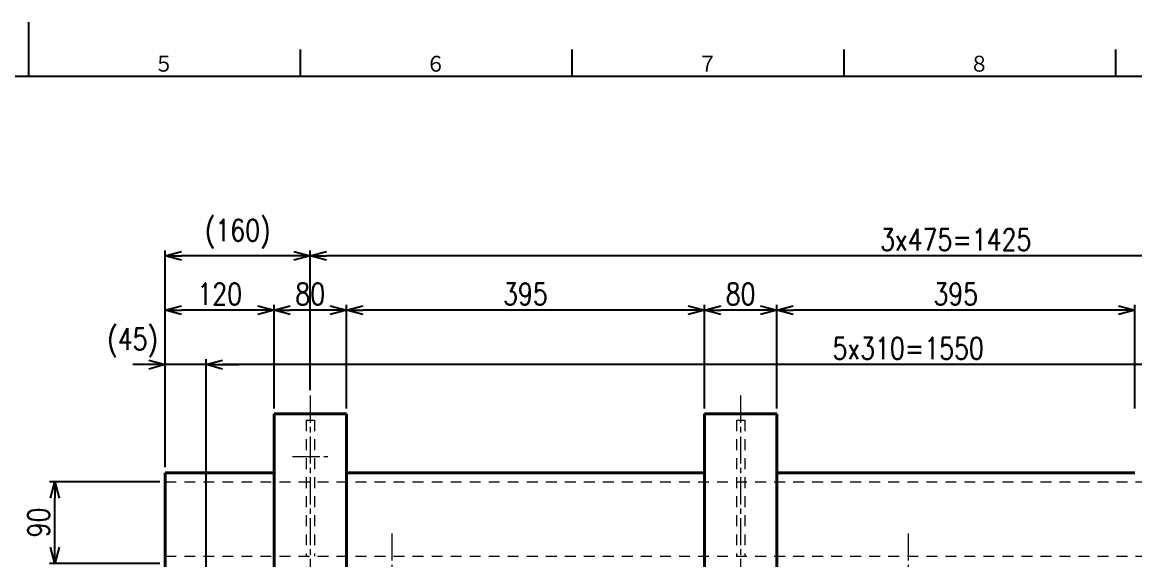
# Model space of a CAD drawing. Header units: millimetres. Extents: x 0 to 5046, y 0 to 3564.
# Drawn here: x 1253 to 2481, y 2941 to 3534 of the extents above; entities that cross this region are included whole.
import ezdxf
from ezdxf.enums import TextEntityAlignment as Align

# ---------------------------------------------------------------- set-up
doc = ezdxf.new("R2010")
doc.units = ezdxf.units.MM
doc.header["$LTSCALE"] = 6
doc.linetypes.add('GEN7A', pattern=[7.5, 5, -0.75, 1, -0.75])
doc.linetypes.add('HIDDEN2', pattern=[3.5, 2, -1.5])
doc.layers.get('0').update_dxf_attribs({"lineweight": 20})
doc.layers.get('DEFPOINTS').update_dxf_attribs({"color": 253})
for name, color, linetype, lineweight in [('2', 5, 'Continuous', 40), ('3A', 6, 'HIDDEN2', 20), ('5', 3, 'Continuous', 13), ('7A', 4, 'GEN7A', 13)]:
    doc.layers.add(name, color=color, linetype=linetype, lineweight=lineweight)
doc.layers.add('RAHM2', color=1, linetype='Continuous')
doc.styles.add('DIMENSION', font='romans.shx', dxfattribs={"width": 0.8, "bigfont": 'extfont2.shx'})
doc.styles.get("Standard").update_dxf_attribs({"font": 'romans.shx', "width": 0.8, "bigfont": 'extfont2.shx'})
doc.dimstyles.new('GEN-ISO$0', dxfattribs={"dimscale": 6, "dimtxt": 4, "dimasz": 3, "dimexe": 1, "dimexo": 1, "dimgap": 1, "dimtad": 3, "dimrnd": 0.01, "dimdsep": 46, "dimtxsty": 'Standard', "dimblk": 'OPEN30', "dimcen": 0, "dimclrt": 7, "dimazin": 2, "dimtp": 0.1, "dimtm": 0.1, "dimtfac": 0.6, "dimtmove": 2, "dimatfit": 3, "dimldrblk": 'OPEN30', "dimfxl": 1, "dimarcsym": 0})

# ---------------------------------------------------------------- blocks, each defined once
blk = doc.blocks.new('1A1ブヒン')
at = {"layer": 'RAHM2', "color": 5, "linetype": 'Continuous'}
for p, q in [((210, 589), (210, 579)), ((260, 584), (260, 579)), ((310, 584), (310, 579)), ((360, 584), (360, 579)), ((410, 584), (410, 579)), ((826, 579), (25, 579))]:
    blk.add_line(p, q, dxfattribs=at)
for s, p in [('５', (233.1, 579.6)), ('６', (283.1, 579.6)), ('７', (333.1, 579.6)), ('８', (383.1, 579.6))]:
    blk.add_text(s, height=3.31, dxfattribs=at).set_placement(p)
at = {"layer": 'RAHM2', "color": 5, "linetype": 'Continuous', "width": 0.7}
for tag, p in [('HEADER3', (35, 566.01)), ('HEADER4', (54.75, 566)), ('HEADER15', (74.49, 566)), ('HEADER16', (94.43, 566))]:
    blk.add_attdef(tag, text='', height=6, dxfattribs=at).set_placement(p, align=Align.MIDDLE)
at = {"layer": 'RAHM2', "color": 7, "linetype": 'Continuous'}
blk.add_attdef('HEADER5', text='', height=2.5, dxfattribs=at).set_placement((63.69, 559.1), align=Align.BOTTOM_RIGHT)
for tag, height, width, p in [('HEADER25', 3.2, 0.63, (772.91, 86.65)), ('HEADER23', 3.33, 0.8, (797.4, 86.46)), ('HEADER24', 3.5, 0.8, (818.57, 86.49)), ('HEADER22', 3.2, 0.63, (772.91, 79.65)), ('HEADER20', 3.33, 0.8, (797.4, 79.46)), ('HEADER21', 3.5, 0.8, (818.57, 79.49)), ('HEADER19', 3.2, 0.63, (772.91, 72.65)), ('HEADER17', 3.33, 0.8, (797.4, 72.46)), ('HEADER18', 3.5, 0.8, (818.57, 72.49)), ('HEADER11', 3.2, 0.63, (772.91, 65.65)), ('HEADER9', 3.33, 0.8, (797.4, 65.46)), ('HEADER10', 3.5, 0.8, (818.57, 65.49)), ('HEADER7', 3.31, 0.8, (590.63, 48.21)), ('HEADER1', 5, 0.9, (775.12, 45.15)), ('GEN-TITLE-SCA', 4, 0.85, (677.79, 40.85)), ('HEADER2', 6, 0.9, (774.89, 36.68)), ('HEADER14', 3.31, 0.8, (590.63, 36.29))]:
    blk.add_attdef(tag, text='', height=height, dxfattribs=dict(at, width=width)).set_placement(p, align=Align.MIDDLE)
for tag, p in [('HEADER27', (648.45, 41.09)), ('HEADER26', (663.07, 41.09))]:
    blk.add_attdef(tag, text='', height=4, dxfattribs=at).set_placement(p, align=Align.MIDDLE)
at = {"layer": 'RAHM2', "color": 7, "linetype": 'Continuous', "width": 0.7}
blk.add_attdef('GEN-TITLE-DAT', text='', height=3.5, dxfattribs=at).set_placement((700.02, 39.1), align=Align.CENTER)
at = {"layer": 'RAHM2', "color": 5, "linetype": 'Continuous'}
blk.add_attdef('HEADER6', text='', height=5.8, dxfattribs=at).set_placement((623.09, 17.9), align=Align.BOTTOM_RIGHT)
at = {"layer": 'RAHM2', "color": 5, "linetype": 'Continuous', "style": 'DIMENSION', "width": 1.2}
for tag, p in [('HEADER13', (629.56, 16.75)), ('HEADER12', (663.26, 16.72)), ('GEN-TITLE-DWG', (732.79, 16.74))]:
    blk.add_attdef(tag, text='', height=7.02, dxfattribs=at).set_placement(p, align=Align.BOTTOM_LEFT)
at = {"layer": 'RAHM2', "color": 5, "linetype": 'Continuous', "style": 'DIMENSION'}
blk.add_attdef('HEADER8', text='', height=7.02, dxfattribs=at).set_placement((824.55, 16.71), align=Align.BOTTOM_RIGHT)
blk = doc.blocks.new('_Open30')
at = {"color": 0, "linetype": 'ByBlock', "lineweight": -2}
for p, q in [((-1, 0.268), (0, 0)), ((0, 0), (-1, -0.268)), ((0, 0), (-1, 0))]:
    blk.add_line(p, q, dxfattribs=at)
blk = doc.blocks.new('*D121')
at = {"layer": '5', "color": 0, "lineweight": -2, "transparency": 16777216}
for p, q in [((1405.1, 3027.1), (1283.3, 3027.1)), ((1289.3, 2955.1), (1289.3, 3009.1)), ((1405.1, 2937.1), (1283.3, 2937.1))]:
    blk.add_line(p, q, dxfattribs=at)
at = {"layer": 'DEFPOINTS', "color": 0, "transparency": 16777216}
for p in [(1289.3, 3027.1), (1411.1, 3027.1), (1411.1, 2937.1)]:
    blk.add_point(p, dxfattribs=at)
at = {"layer": '5', "color": 0, "lineweight": -2, "transparency": 16777216, "xscale": 18, "yscale": 18, "zscale": 18}
for p, rotation in [((1289.3, 3027.1), 90), ((1289.3, 2937.1), 270)]:
    blk.add_blockref('_Open30', p, dxfattribs=dict(at, rotation=rotation))
at = {"layer": '5', "color": 7, "transparency": 16777216, "insert": (1271.3, 2982.1), "char_height": 24, "attachment_point": 5, "rotation": 90}
blk.add_mtext('90', dxfattribs=at)
blk = doc.blocks.new('*D124')
at = {"layer": '5', "color": 0, "lineweight": -2, "transparency": 16777216}
for p, q in [((1456.1, 2845.6), (1456.1, 3162.3)), ((2988.1, 3156.3), (1474.1, 3156.3)), ((3006.1, 2845.6), (3006.1, 3162.3))]:
    blk.add_line(p, q, dxfattribs=at)
at = {"layer": 'DEFPOINTS', "color": 0, "transparency": 16777216}
for p in [(1456.1, 3156.3), (1456.1, 2839.6), (3006.1, 2839.6)]:
    blk.add_point(p, dxfattribs=at)
at = {"layer": '5', "color": 0, "lineweight": -2, "transparency": 16777216, "xscale": 18, "yscale": 18, "zscale": 18, "rotation": 180}
blk.add_blockref('_Open30', (1456.1, 3156.3), dxfattribs=at)
at = {"layer": '5', "color": 0, "lineweight": -2, "transparency": 16777216, "xscale": 18, "yscale": 18, "zscale": 18}
blk.add_blockref('_Open30', (3006.1, 3156.3), dxfattribs=at)
at = {"layer": '5', "color": 7, "transparency": 16777216, "insert": (2231.1, 3174.3), "char_height": 24, "attachment_point": 5}
blk.add_mtext('5x310=1550', dxfattribs=at)
blk = doc.blocks.new('*D125')
at = {"layer": '5', "color": 0, "lineweight": -2, "transparency": 16777216}
for p, q in [((1393.1, 3156.3), (1375.1, 3156.3)), ((1411.1, 3043.1), (1411.1, 3162.3)), ((1456.1, 3156.3), (1411.1, 3156.3)), ((1456.1, 2845.6), (1456.1, 3162.3)), ((1474.1, 3156.3), (1492.1, 3156.3))]:
    blk.add_line(p, q, dxfattribs=at)
at = {"layer": 'DEFPOINTS', "color": 0, "transparency": 16777216}
for p in [(1411.1, 3156.3), (1411.1, 3037.1), (1456.1, 2839.6)]:
    blk.add_point(p, dxfattribs=at)
at = {"layer": '5', "color": 0, "lineweight": -2, "transparency": 16777216, "xscale": 18, "yscale": 18, "zscale": 18}
blk.add_blockref('_Open30', (1411.1, 3156.3), dxfattribs=at)
at = {"layer": '5', "color": 0, "lineweight": -2, "transparency": 16777216, "xscale": 18, "yscale": 18, "zscale": 18, "rotation": 180}
blk.add_blockref('_Open30', (1456.1, 3156.3), dxfattribs=at)
at = {"layer": '5', "color": 7, "transparency": 16777216, "insert": (1375.1, 3180.6), "char_height": 24, "attachment_point": 5}
blk.add_mtext('(45)', dxfattribs=at)
blk = doc.blocks.new('*D129')
at = {"layer": '5', "color": 0, "lineweight": -2, "transparency": 16777216}
for p, q in [((2086.1, 3108.1), (2086.1, 3222.3)), ((2481.1, 3108.1), (2481.1, 3222.3)), ((2463.1, 3216.3), (2104.1, 3216.3))]:
    blk.add_line(p, q, dxfattribs=at)
at = {"layer": 'DEFPOINTS', "color": 0, "transparency": 16777216}
for p in [(2086.1, 3216.3), (2086.1, 3102.1), (2481.1, 3102.1)]:
    blk.add_point(p, dxfattribs=at)
at = {"layer": '5', "color": 0, "lineweight": -2, "transparency": 16777216, "xscale": 18, "yscale": 18, "zscale": 18, "rotation": 180}
blk.add_blockref('_Open30', (2086.1, 3216.3), dxfattribs=at)
at = {"layer": '5', "color": 0, "lineweight": -2, "transparency": 16777216, "xscale": 18, "yscale": 18, "zscale": 18}
blk.add_blockref('_Open30', (2481.1, 3216.3), dxfattribs=at)
at = {"layer": '5', "color": 7, "transparency": 16777216, "insert": (2283.6, 3234.3), "char_height": 24, "attachment_point": 5}
blk.add_mtext('395', dxfattribs=at)
blk = doc.blocks.new('*D130')
at = {"layer": '5', "color": 0, "lineweight": -2, "transparency": 16777216}
for p, q in [((2006.1, 3108.1), (2006.1, 3222.3)), ((2086.1, 3108.1), (2086.1, 3222.3)), ((2068.1, 3216.3), (2024.1, 3216.3))]:
    blk.add_line(p, q, dxfattribs=at)
at = {"layer": 'DEFPOINTS', "color": 0, "transparency": 16777216}
for p in [(2006.1, 3216.3), (2006.1, 3102.1), (2086.1, 3102.1)]:
    blk.add_point(p, dxfattribs=at)
at = {"layer": '5', "color": 0, "lineweight": -2, "transparency": 16777216, "xscale": 18, "yscale": 18, "zscale": 18, "rotation": 180}
blk.add_blockref('_Open30', (2006.1, 3216.3), dxfattribs=at)
at = {"layer": '5', "color": 0, "lineweight": -2, "transparency": 16777216, "xscale": 18, "yscale": 18, "zscale": 18}
blk.add_blockref('_Open30', (2086.1, 3216.3), dxfattribs=at)
at = {"layer": '5', "color": 7, "transparency": 16777216, "insert": (2046.1, 3234.3), "char_height": 24, "attachment_point": 5}
blk.add_mtext('80', dxfattribs=at)
blk = doc.blocks.new('*D131')
at = {"layer": '5', "color": 0, "lineweight": -2, "transparency": 16777216}
for p, q in [((1611.1, 3108.1), (1611.1, 3222.3)), ((2006.1, 3108.1), (2006.1, 3222.3)), ((1988.1, 3216.3), (1629.1, 3216.3))]:
    blk.add_line(p, q, dxfattribs=at)
at = {"layer": 'DEFPOINTS', "color": 0, "transparency": 16777216}
for p in [(1611.1, 3216.3), (1611.1, 3102.1), (2006.1, 3102.1)]:
    blk.add_point(p, dxfattribs=at)
at = {"layer": '5', "color": 0, "lineweight": -2, "transparency": 16777216, "xscale": 18, "yscale": 18, "zscale": 18, "rotation": 180}
blk.add_blockref('_Open30', (1611.1, 3216.3), dxfattribs=at)
at = {"layer": '5', "color": 0, "lineweight": -2, "transparency": 16777216, "xscale": 18, "yscale": 18, "zscale": 18}
blk.add_blockref('_Open30', (2006.1, 3216.3), dxfattribs=at)
at = {"layer": '5', "color": 7, "transparency": 16777216, "insert": (1808.6, 3234.3), "char_height": 24, "attachment_point": 5}
blk.add_mtext('395', dxfattribs=at)
blk = doc.blocks.new('*D132')
at = {"layer": '5', "color": 0, "lineweight": -2, "transparency": 16777216}
for p, q in [((1531.1, 3108.1), (1531.1, 3222.3)), ((1611.1, 3108.1), (1611.1, 3222.3)), ((1593.1, 3216.3), (1549.1, 3216.3))]:
    blk.add_line(p, q, dxfattribs=at)
at = {"layer": 'DEFPOINTS', "color": 0, "transparency": 16777216}
for p in [(1531.1, 3216.3), (1531.1, 3102.1), (1611.1, 3102.1)]:
    blk.add_point(p, dxfattribs=at)
at = {"layer": '5', "color": 0, "lineweight": -2, "transparency": 16777216, "xscale": 18, "yscale": 18, "zscale": 18, "rotation": 180}
blk.add_blockref('_Open30', (1531.1, 3216.3), dxfattribs=at)
at = {"layer": '5', "color": 0, "lineweight": -2, "transparency": 16777216, "xscale": 18, "yscale": 18, "zscale": 18}
blk.add_blockref('_Open30', (1611.1, 3216.3), dxfattribs=at)
at = {"layer": '5', "color": 7, "transparency": 16777216, "insert": (1571.1, 3234.3), "char_height": 24, "attachment_point": 5}
blk.add_mtext('80', dxfattribs=at)
blk = doc.blocks.new('*D133')
at = {"layer": '5', "color": 0, "lineweight": -2, "transparency": 16777216}
for p, q in [((1411.1, 3043.1), (1411.1, 3222.3)), ((1531.1, 3108.1), (1531.1, 3222.3)), ((1513.1, 3216.3), (1429.1, 3216.3))]:
    blk.add_line(p, q, dxfattribs=at)
at = {"layer": 'DEFPOINTS', "color": 0, "transparency": 16777216}
for p in [(1411.1, 3216.3), (1531.1, 3102.1), (1411.1, 3037.1)]:
    blk.add_point(p, dxfattribs=at)
at = {"layer": '5', "color": 0, "lineweight": -2, "transparency": 16777216, "xscale": 18, "yscale": 18, "zscale": 18, "rotation": 180}
blk.add_blockref('_Open30', (1411.1, 3216.3), dxfattribs=at)
at = {"layer": '5', "color": 0, "lineweight": -2, "transparency": 16777216, "xscale": 18, "yscale": 18, "zscale": 18}
blk.add_blockref('_Open30', (1531.1, 3216.3), dxfattribs=at)
at = {"layer": '5', "color": 7, "transparency": 16777216, "insert": (1471.1, 3234.3), "char_height": 24, "attachment_point": 5}
blk.add_mtext('120', dxfattribs=at)
blk = doc.blocks.new('*D135')
at = {"layer": '5', "color": 0, "lineweight": -2, "transparency": 16777216}
for p, q in [((1571.1, 3128.1), (1571.1, 3282.3)), ((2996.1, 3128.1), (2996.1, 3282.3)), ((2978.1, 3276.3), (1589.1, 3276.3))]:
    blk.add_line(p, q, dxfattribs=at)
at = {"layer": 'DEFPOINTS', "color": 0, "transparency": 16777216}
for p in [(1571.1, 3276.3), (1571.1, 3122.1), (2996.1, 3122.1)]:
    blk.add_point(p, dxfattribs=at)
at = {"layer": '5', "color": 0, "lineweight": -2, "transparency": 16777216, "xscale": 18, "yscale": 18, "zscale": 18, "rotation": 180}
blk.add_blockref('_Open30', (1571.1, 3276.3), dxfattribs=at)
at = {"layer": '5', "color": 0, "lineweight": -2, "transparency": 16777216, "xscale": 18, "yscale": 18, "zscale": 18}
blk.add_blockref('_Open30', (2996.1, 3276.3), dxfattribs=at)
at = {"layer": '5', "color": 7, "transparency": 16777216, "insert": (2283.6, 3294.3), "char_height": 24, "attachment_point": 5}
blk.add_mtext('3x475=1425', dxfattribs=at)
blk = doc.blocks.new('*D136')
at = {"layer": '5', "color": 0, "lineweight": -2, "transparency": 16777216}
for p, q in [((1411.1, 3043.1), (1411.1, 3282.3)), ((1571.1, 3128.1), (1571.1, 3282.3)), ((1553.1, 3276.3), (1429.1, 3276.3))]:
    blk.add_line(p, q, dxfattribs=at)
at = {"layer": 'DEFPOINTS', "color": 0, "transparency": 16777216}
for p in [(1411.1, 3276.3), (1571.1, 3122.1), (1411.1, 3037.1)]:
    blk.add_point(p, dxfattribs=at)
at = {"layer": '5', "color": 0, "lineweight": -2, "transparency": 16777216, "xscale": 18, "yscale": 18, "zscale": 18, "rotation": 180}
blk.add_blockref('_Open30', (1411.1, 3276.3), dxfattribs=at)
at = {"layer": '5', "color": 0, "lineweight": -2, "transparency": 16777216, "xscale": 18, "yscale": 18, "zscale": 18}
blk.add_blockref('_Open30', (1571.1, 3276.3), dxfattribs=at)
at = {"layer": '5', "color": 7, "transparency": 16777216, "insert": (1491.1, 3300.6), "char_height": 24, "attachment_point": 5}
blk.add_mtext('(160)', dxfattribs=at)

msp = doc.modelspace()

# ---------------------------------------------------------------- linework, layer by layer
at = {"layer": '2'}
for p, q in [((1531.13, 3102.082), (1611.13, 3102.082)), ((1531.13, 3102.082), (1531.13, 2872.082)), ((1611.13, 3102.082), (1611.13, 2872.082)), ((2006.13, 3102.082), (2086.13, 3102.082)), ((2006.13, 3102.082), (2006.13, 2872.082)), ((2086.13, 3102.082), (2086.13, 2872.082)), ((1411.13, 3037.082), (1531.13, 3037.082)), ((1411.13, 3037.082), (1411.13, 2927.082)), ((1611.13, 3037.082), (2006.13, 3037.082)), ((2086.13, 3037.082), (2481.13, 3037.082))]:
    msp.add_line(p, q, dxfattribs=at)
at = {"layer": '3A'}
for p, q in [((1566.63, 3095.082), (1575.63, 3095.082)), ((1566.63, 3095.082), (1566.63, 2945.082)), ((1575.63, 3095.082), (1575.63, 2945.082)), ((2041.63, 3095.082), (2050.63, 3095.082)), ((2041.63, 3095.082), (2041.63, 2945.082)), ((2050.63, 3095.082), (2050.63, 2945.082)), ((1411.13, 3027.082), (3036.13, 3027.082)), ((1411.13, 2945.082), (3051.13, 2945.082))]:
    msp.add_line(p, q, dxfattribs=at)
at = {"layer": '7A'}
for p, q in [((1571.13, 3122.082), (1571.13, 2852.082)), ((2046.13, 3122.082), (2046.13, 2852.082)), ((1551.63, 3055.082), (1590.63, 3055.082)), ((1661.13, 2970.082), (1661.13, 2912.082)), ((2231.13, 2970.082), (2231.13, 2912.082))]:
    msp.add_line(p, q, dxfattribs=at)

# ---------------------------------------------------------------- block references
at = {"layer": '2', "xscale": 6, "yscale": 6, "zscale": 6}
msp.add_blockref('1A1ブヒン', (0, 0), dxfattribs=at)

# ---------------------------------------------------------------- dimensions: what is measured, and where the dimension line sits
at = {"layer": '5'}
for base, p1, p2, text, picture, middle in [((1411.13, 3276.269), (1571.13, 3122.082), (1411.13, 3037.082), '(<>)', '*D136', (1491.13, 3300.554)), ((1571.13, 3276.269), (2996.13, 3122.082), (1571.13, 3122.082), '3x475=<>', '*D135', (2283.63, 3294.269)), ((1456.13, 3156.269), (3006.13, 2839.582), (1456.13, 2839.582), '5x310=<>', '*D124', (2231.13, 3174.269))]:
    dim = msp.add_linear_dim(base=base, p1=p1, p2=p2, text=text, dimstyle='GEN-ISO$0', override={"dimtmove": 1}, dxfattribs=at)
    dim.commit()
    dim.dimension.update_dxf_attribs({"geometry": picture, "text_midpoint": middle})
for base, p1, p2, picture, middle in [((1411.13, 3216.269), (1531.13, 3102.082), (1411.13, 3037.082), '*D133', (1471.13, 3234.269)), ((1531.13, 3216.269), (1611.13, 3102.082), (1531.13, 3102.082), '*D132', (1571.13, 3234.269)), ((1611.13, 3216.269), (2006.13, 3102.082), (1611.13, 3102.082), '*D131', (1808.63, 3234.269)), ((2006.13, 3216.269), (2086.13, 3102.082), (2006.13, 3102.082), '*D130', (2046.13, 3234.269)), ((2086.13, 3216.269), (2481.13, 3102.082), (2086.13, 3102.082), '*D129', (2283.63, 3234.269))]:
    dim = msp.add_linear_dim(base=base, p1=p1, p2=p2, dimstyle='GEN-ISO$0', override={"dimtmove": 1}, dxfattribs=at)
    dim.commit()
    dim.dimension.update_dxf_attribs({"geometry": picture, "text_midpoint": middle})
dim = msp.add_linear_dim(base=(1411.13, 3156.269), p1=(1456.13, 2839.582), p2=(1411.13, 3037.082), text='(<>)', dimstyle='GEN-ISO$0', override={"dimtmove": 1}, dxfattribs=at)
dim.commit()
dim.dimension.update_dxf_attribs({"geometry": '*D125', "text_midpoint": (1375.13, 3156.269), "dimtype": 160})
dim = msp.add_linear_dim(base=(1289.323, 3027.082), p1=(1411.13, 2937.082), p2=(1411.13, 3027.082), angle=90, dimstyle='GEN-ISO$0', override={"dimtmove": 1}, dxfattribs=at)
dim.commit()
dim.dimension.update_dxf_attribs({"geometry": '*D121', "text_midpoint": (1271.323, 2982.082)})

doc.saveas('drawing.dxf')
